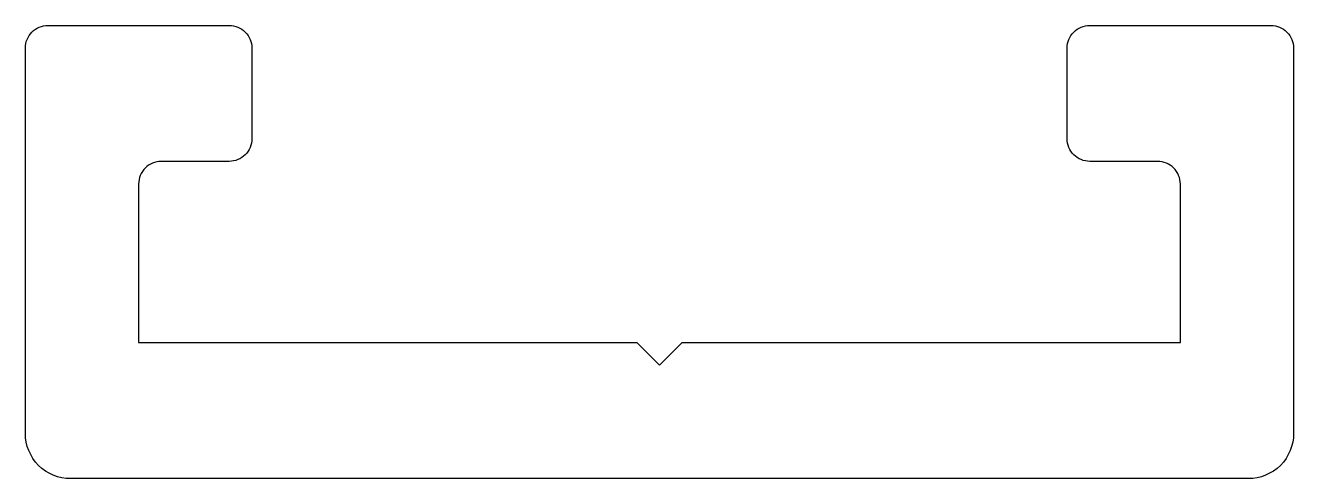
# Model space of a CAD drawing. Extents: x 166.4 to 194.4, y 234 to 244.
import ezdxf

# ---------------------------------------------------------------- set-up
doc = ezdxf.new("R2010")
doc.units = 0
doc.layers.add('ANA', color=220, linetype='CONTINUOUS')

msp = doc.modelspace()

# ---------------------------------------------------------------- linework, layer by layer
at = {"layer": 'ANA'}
msp.add_lwpolyline([(169.37, 240.985, 0.414214), (168.87, 240.485), (168.87, 236.985), (179.87, 236.985), (180.37, 236.485), (180.87, 236.985), (191.87, 236.985), (191.87, 240.485, 0.414214), (191.37, 240.985), (189.87, 240.985, -0.414214), (189.37, 241.485), (189.37, 243.485, -0.414214), (189.87, 243.985), (193.87, 243.985, -0.414214), (194.37, 243.485), (194.37, 234.985, -0.414214), (193.37, 233.985), (167.37, 233.985, -0.414214), (166.37, 234.985), (166.37, 243.485, -0.414214), (166.87, 243.985), (170.87, 243.985, -0.414214), (171.37, 243.485), (171.37, 241.485, -0.414214), (170.87, 240.985)], format="xyb", close=True, dxfattribs=at)

doc.saveas('drawing.dxf')
